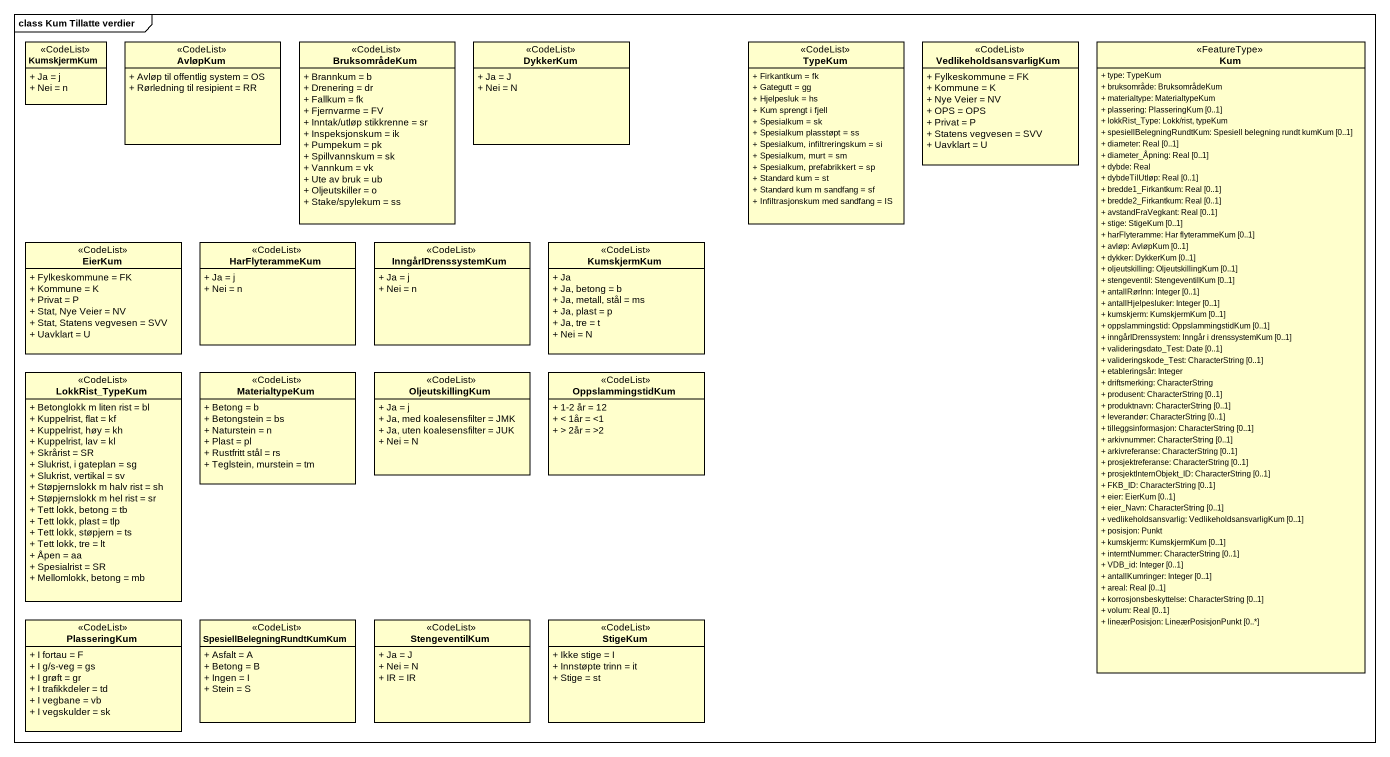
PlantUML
@startuml
mainframe class Kum Tillatte verdier
hide circle
hide empty members
skinparam classAttributeIconSize 0
class KumskjermKum <<CodeList>> {
  + Ja = j
  + Nei = n
}
class AvløpKum <<CodeList>> {
  + Avløp til offentlig system = OS
  + Rørledning til resipient = RR
}
class BruksområdeKum <<CodeList>> {
  + Brannkum = b
  + Drenering = dr
  + Fallkum = fk
  + Fjernvarme = FV
  + Inntak/utløp stikkrenne = sr
  + Inspeksjonskum = ik
  + Pumpekum = pk
  + Spillvannskum = sk
  + Vannkum = vk
  + Ute av bruk = ub
  + Oljeutskiller = o
  + Stake/spylekum = ss
}
class DykkerKum <<CodeList>> {
  + Ja = J
  + Nei = N
}
class TypeKum <<CodeList>> {
  + Firkantkum = fk
  + Gategutt = gg
  + Hjelpesluk = hs
  + Kum sprengt i fjell
  + Spesialkum = sk
  + Spesialkum plasstøpt = ss
  + Spesialkum, infiltreringskum = si
  + Spesialkum, murt = sm
  + Spesialkum, prefabrikkert = sp
  + Standard kum = st
  + Standard kum m sandfang = sf
  + Infiltrasjonskum med sandfang = IS
}
class VedlikeholdsansvarligKum <<CodeList>> {
  + Fylkeskommune = FK
  + Kommune = K
  + Nye Veier = NV
  + OPS = OPS
  + Privat = P
  + Statens vegvesen = SVV
  + Uavklart = U
}
class Kum <<FeatureType>> {
  + type: TypeKum
  + bruksområde: BruksområdeKum
  + materialtype: MaterialtypeKum
  + plassering: PlasseringKum [0..1]
  + lokkRist_Type: Lokk/rist, typeKum
  + spesiellBelegningRundtKum: Spesiell belegning rundt kumKum [0..1]
  + diameter: Real [0..1]
  + diameter_Åpning: Real [0..1]
  + dybde: Real
  + dybdeTilUtløp: Real [0..1]
  + bredde1_Firkantkum: Real [0..1]
  + bredde2_Firkantkum: Real [0..1]
  + avstandFraVegkant: Real [0..1]
  + stige: StigeKum [0..1]
  + harFlyteramme: Har flyterammeKum [0..1]
  + avløp: AvløpKum [0..1]
  + dykker: DykkerKum [0..1]
  + oljeutskilling: OljeutskillingKum [0..1]
  + stengeventil: StengeventilKum [0..1]
  + antallRørInn: Integer [0..1]
  + antallHjelpesluker: Integer [0..1]
  + kumskjerm: KumskjermKum [0..1]
  + oppslammingstid: OppslammingstidKum [0..1]
  + inngårIDrenssystem: Inngår i drenssystemKum [0..1]
  + valideringsdato_Test: Date [0..1]
  + valideringskode_Test: CharacterString [0..1]
  + etableringsår: Integer
  + driftsmerking: CharacterString
  + produsent: CharacterString [0..1]
  + produktnavn: CharacterString [0..1]
  + leverandør: CharacterString [0..1]
  + tilleggsinformasjon: CharacterString [0..1]
  + arkivnummer: CharacterString [0..1]
  + arkivreferanse: CharacterString [0..1]
  + prosjektreferanse: CharacterString [0..1]
  + prosjektInternObjekt_ID: CharacterString [0..1]
  + FKB_ID: CharacterString [0..1]
  + eier: EierKum [0..1]
  + eier_Navn: CharacterString [0..1]
  + vedlikeholdsansvarlig: VedlikeholdsansvarligKum [0..1]
  + posisjon: Punkt
  + kumskjerm: KumskjermKum [0..1]
  + interntNummer: CharacterString [0..1]
  + VDB_id: Integer [0..1]
  + antallKumringer: Integer [0..1]
  + areal: Real [0..1]
  + korrosjonsbeskyttelse: CharacterString [0..1]
  + volum: Real [0..1]
  + lineærPosisjon: LineærPosisjonPunkt [0..*]
}
class EierKum <<CodeList>> {
  + Fylkeskommune = FK
  + Kommune = K
  + Privat = P
  + Stat, Nye Veier = NV
  + Stat, Statens vegvesen = SVV
  + Uavklart = U
}
class HarFlyterammeKum <<CodeList>> {
  + Ja = j
  + Nei = n
}
class InngårIDrenssystemKum <<CodeList>> {
  + Ja = j
  + Nei = n
}
class "KumskjermKum" as KumskjermKum_2 <<CodeList>> {
  + Ja
  + Ja, betong = b
  + Ja, metall, stål = ms
  + Ja, plast = p
  + Ja, tre = t
  + Nei = N
}
class LokkRist_TypeKum <<CodeList>> {
  + Betonglokk m liten rist = bl
  + Kuppelrist, flat = kf
  + Kuppelrist, høy = kh
  + Kuppelrist, lav = kl
  + Skrårist = SR
  + Slukrist, i gateplan = sg
  + Slukrist, vertikal = sv
  + Støpjernslokk m halv rist = sh
  + Støpjernslokk m hel rist = sr
  + Tett lokk, betong = tb
  + Tett lokk, plast = tlp
  + Tett lokk, støpjern = ts
  + Tett lokk, tre = lt
  + Åpen = aa
  + Spesialrist = SR
  + Mellomlokk, betong = mb
}
class MaterialtypeKum <<CodeList>> {
  + Betong = b
  + Betongstein = bs
  + Naturstein = n
  + Plast = pl
  + Rustfritt stål = rs
  + Teglstein, murstein = tm
}
class OljeutskillingKum <<CodeList>> {
  + Ja = j
  + Ja, med koalesensfilter = JMK
  + Ja, uten koalesensfilter = JUK
  + Nei = N
}
class OppslammingstidKum <<CodeList>> {
  + 1-2 år = 12
  + < 1år = <1
  + > 2år = >2
}
class PlasseringKum <<CodeList>> {
  + I fortau = F
  + I g/s-veg = gs
  + I grøft = gr
  + I trafikkdeler = td
  + I vegbane = vb
  + I vegskulder = sk
}
class SpesiellBelegningRundtKumKum <<CodeList>> {
  + Asfalt = A
  + Betong = B
  + Ingen = I
  + Stein = S
}
class StengeventilKum <<CodeList>> {
  + Ja = J
  + Nei = N
  + IR = IR
}
class StigeKum <<CodeList>> {
  + Ikke stige = I
  + Innstøpte trinn = it
  + Stige = st
}
@enduml
